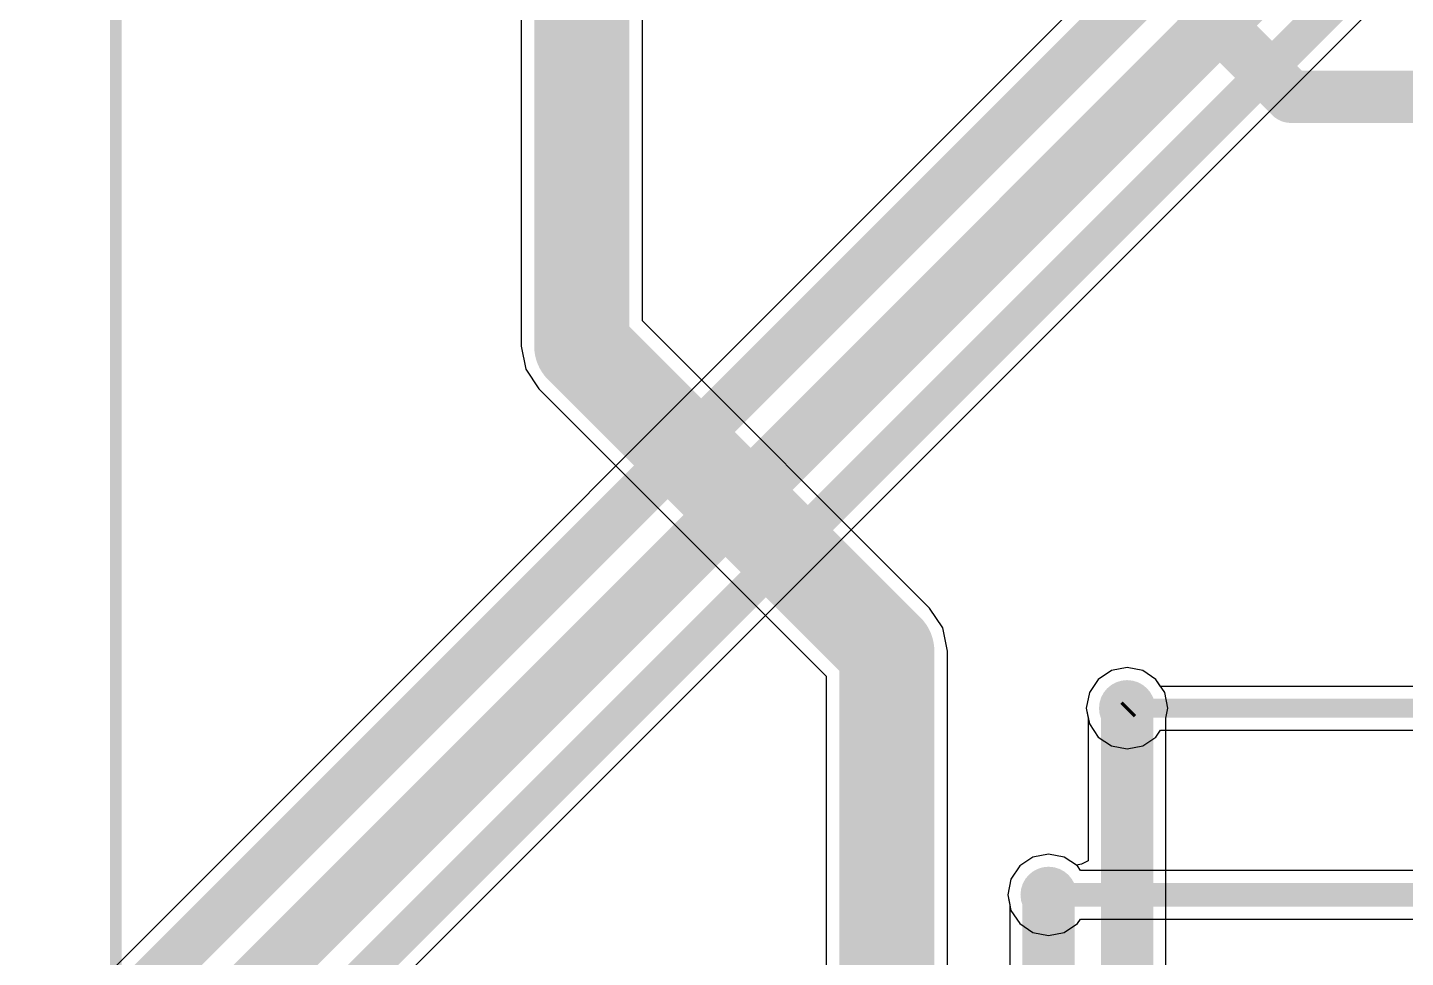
# Model space of a CAD drawing. Header units: millimetres. Extents: x -0.27 to 4.7, y -0.39 to 2.83.
# Drawn here: x 1.687 to 2.266, y 1.031 to 1.422 of the extents above; entities that cross this region are included whole.
import ezdxf

# ---------------------------------------------------------------- set-up
doc = ezdxf.new("R2010")
doc.units = ezdxf.units.MM
doc.header["$MEASUREMENT"] = 0
for name, color, linetype in [('BottomLayer', 5, 'Continuous'), ('BottomSolder', 6, 'Continuous'), ('TopLayer', 1, 'Continuous'), ('TopOverlay', 2, 'Continuous'), ('TopSolder', 216, 'Continuous'), ('ViaHoleLayer', 16, 'Continuous')]:
    doc.layers.add(name, color=color, linetype=linetype)

# ---------------------------------------------------------------- blocks, each defined once
blk = doc.blocks.new('OLED_0_96________2C_7')
at = {"layer": 'TopOverlay', "const_width": 0.005}
blk.add_lwpolyline([(-0.539, -1.036), (-0.539, 0.062)], dxfattribs=at)

msp = doc.modelspace()

# ---------------------------------------------------------------- hatches: boundary and pattern name
at = {"layer": 'BottomLayer'}
h = msp.add_hatch(color=5, dxfattribs=at)
edge = h.paths.add_edge_path()
edge.add_arc((2.149, 1.136), 0.01181, 0, 360)
h = msp.add_hatch(color=5, dxfattribs=at)
edge = h.paths.add_edge_path()
edge.add_arc((2.116, 1.05758), 0.01181, 0, 360)
at = {"layer": 'BottomSolder'}
h = msp.add_hatch(color=6, dxfattribs=at)
edge = h.paths.add_edge_path()
edge.add_arc((2.149, 1.136), 0.00591, 0, 360)
h = msp.add_hatch(color=6, dxfattribs=at)
edge = h.paths.add_edge_path()
edge.add_arc((2.116, 1.05758), 0.00591, 0, 360)
at = {"layer": 'TopLayer'}
h = msp.add_hatch(color=1, dxfattribs=at)
edge = h.paths.add_edge_path()
edge.add_arc((2.149, 1.136), 0.01181, 0, 360)
h = msp.add_hatch(color=1, dxfattribs=at)
edge = h.paths.add_edge_path()
edge.add_arc((2.116, 1.05758), 0.01181, 0, 360)
at = {"layer": 'TopSolder'}
h = msp.add_hatch(color=216, dxfattribs=at)
edge = h.paths.add_edge_path()
edge.add_arc((2.149, 1.136), 0.00591, 0, 360)
h = msp.add_hatch(color=216, dxfattribs=at)
edge = h.paths.add_edge_path()
edge.add_arc((2.116, 1.05758), 0.00591, 0, 360)
at = {"layer": 'ViaHoleLayer'}
h = msp.add_hatch(color=16, dxfattribs=at)
edge = h.paths.add_edge_path()
edge.add_arc((2.149, 1.136), 0.00591, 0, 360)
h = msp.add_hatch(color=16, dxfattribs=at)
edge = h.paths.add_edge_path()
edge.add_arc((2.116, 1.05758), 0.00591, 0, 360)

# ---------------------------------------------------------------- linework, layer by layer
at = {"layer": 'BottomLayer'}
for p, q in [((2.2601, 1.56381), (1.69058, 0.99429)), ((1.71501, 0.89299), (2.29023, 1.4682)), ((2.149, 1.15314), (2.14244, 1.15184)), ((2.15556, 1.15184), (2.149, 1.15314)), ((2.13688, 1.14812), (2.13316, 1.14256)), ((2.14244, 1.15184), (2.13688, 1.14812)), ((2.16112, 1.14812), (2.15556, 1.15184)), ((2.16484, 1.14256), (2.16112, 1.14812)), ((2.13316, 1.14256), (2.13186, 1.136)), ((2.16614, 1.136), (2.16484, 1.14256)), ((2.13186, 1.136), (2.13269, 1.13184)), ((2.16531, 1.13184), (2.16614, 1.136)), ((2.13269, 1.13184), (2.13269, 1.07186)), ((2.16531, 0.746), (2.16531, 1.13184)), ((2.10944, 1.07341), (2.10388, 1.0697)), ((2.116, 1.07472), (2.10944, 1.07341)), ((2.12256, 1.07341), (2.116, 1.07472)), ((2.12769, 1.06999), (2.12256, 1.07341)), ((2.13269, 1.07186), (2.12978, 1.07049)), ((2.10388, 1.0697), (2.10016, 1.06414)), ((2.12978, 1.07049), (2.12769, 1.06999)), ((2.10016, 1.06414), (2.09886, 1.05758)), ((2.09886, 1.05758), (2.09969, 1.05342)), ((2.09969, 1.05342), (2.09969, 0.79076))]:
    msp.add_line(p, q, dxfattribs=at)
for points, const_width in [([(1.69691, 0.979), (2.27091, 1.553)], 0.02), ([(1.705, 0.942), (2.28095, 1.51795)], 0.025), ([(1.706, 0.902), (2.28495, 1.48095)], 0.015), ([(2.149, 0.746), (2.149, 1.136)], 0.022), ([(2.116, 0.784), (2.116, 1.05758)], 0.022)]:
    msp.add_lwpolyline(points, dxfattribs=dict(at, const_width=const_width))
at = {"layer": 'BottomLayer', "const_width": 0.011}
for points in [[(2.1435, 1.136, 1), (2.1545, 1.136, 1)], [(2.1105, 1.05758, 1), (2.1215, 1.05758, 1)]]:
    msp.add_lwpolyline(points, format="xyb", close=True, dxfattribs=at)
at = {"layer": 'TopLayer'}
for p, q in [((1.94531, 1.29874), (1.94531, 1.56695)), ((1.89433, 1.54146), (1.89433, 1.28818)), ((2.06602, 1.17802), (1.94531, 1.29874)), ((1.89433, 1.28818), (1.89627, 1.27842)), ((1.89627, 1.27842), (1.9018, 1.27015)), ((1.9018, 1.27015), (2.02251, 1.14944)), ((2.07155, 1.16975), (2.06602, 1.17802)), ((2.07349, 1.16), (2.07155, 1.16975)), ((2.07349, 1.01344), (2.07349, 1.16)), ((2.149, 1.15314), (2.14244, 1.15184)), ((2.15556, 1.15184), (2.149, 1.15314)), ((2.02251, 1.14944), (2.02251, 0.988)), ((2.13688, 1.14812), (2.13316, 1.14256)), ((2.14244, 1.15184), (2.13688, 1.14812)), ((2.16112, 1.14812), (2.15556, 1.15184)), ((2.16309, 1.14518), (2.16112, 1.14812)), ((2.13316, 1.14256), (2.13186, 1.136)), ((2.64315, 1.14518), (2.16309, 1.14518)), ((2.13186, 1.136), (2.13316, 1.12944)), ((2.13316, 1.12944), (2.13688, 1.12388)), ((2.13688, 1.12388), (2.14244, 1.12016)), ((2.15556, 1.12016), (2.16112, 1.12388)), ((2.16112, 1.12388), (2.16309, 1.12682)), ((2.16309, 1.12682), (2.32933, 1.12682)), ((2.14244, 1.12016), (2.149, 1.11886)), ((2.149, 1.11886), (2.15556, 1.12016)), ((2.10944, 1.07341), (2.10388, 1.0697)), ((2.116, 1.07472), (2.10944, 1.07341)), ((2.12256, 1.07341), (2.116, 1.07472)), ((2.12812, 1.0697), (2.12256, 1.07341)), ((2.10388, 1.0697), (2.10016, 1.06414)), ((2.12941, 1.06777), (2.12812, 1.0697)), ((2.3037, 1.06777), (2.12941, 1.06777)), ((2.10016, 1.06414), (2.09886, 1.05758)), ((2.09886, 1.05758), (2.10016, 1.05102)), ((2.10016, 1.05102), (2.10388, 1.04546)), ((2.10388, 1.04546), (2.10944, 1.04174)), ((2.12256, 1.04174), (2.12812, 1.04546)), ((2.12812, 1.04546), (2.12941, 1.04738)), ((2.12941, 1.04738), (2.32786, 1.04738)), ((2.10944, 1.04174), (2.116, 1.04044)), ((2.116, 1.04044), (2.12256, 1.04174))]:
    msp.add_line(p, q, dxfattribs=at)
for points, const_width in [([(1.91982, 1.28818), (1.91982, 1.56695)], 0.04), ([(2.04282, 1.56795), (2.21782, 1.39295)], 0.022), ([(2.21782, 1.39295), (2.545, 1.39295)], 0.022), ([(1.91982, 1.28818), (2.048, 1.16)], 0.04), ([(2.048, 0.988), (2.048, 1.16)], 0.04), ([(2.149, 1.135), (2.15, 1.136)], 0.008), ([(2.15, 1.136), (2.677, 1.136)], 0.008), ([(2.116, 1.05758), (2.67767, 1.05758)], 0.01)]:
    msp.add_lwpolyline(points, dxfattribs=dict(at, const_width=const_width))
for points, const_width in [([(2.21232, 1.39295, 1), (2.22332, 1.39295, 1)], 0.011), ([(2.21232, 1.39295, 1), (2.22332, 1.39295, 1)], 0.011), ([(1.90982, 1.28818, 1), (1.92982, 1.28818, 1)], 0.02), ([(1.90982, 1.28818, 1), (1.92982, 1.28818, 1)], 0.02), ([(2.038, 1.16, 1), (2.058, 1.16, 1)], 0.02), ([(2.038, 1.16, 1), (2.058, 1.16, 1)], 0.02), ([(2.147, 1.135, 1), (2.151, 1.135, 1)], 0.004), ([(2.148, 1.136, 1), (2.152, 1.136, 1)], 0.004), ([(2.148, 1.136, 1), (2.152, 1.136, 1)], 0.004), ([(2.1135, 1.05758, 1), (2.1185, 1.05758, 1)], 0.005)]:
    msp.add_lwpolyline(points, format="xyb", close=True, dxfattribs=dict(at, const_width=const_width))

# ---------------------------------------------------------------- block references
msp.add_blockref('OLED_0_96________2C_7', (2.263, 1.996))

doc.saveas('drawing.dxf')
